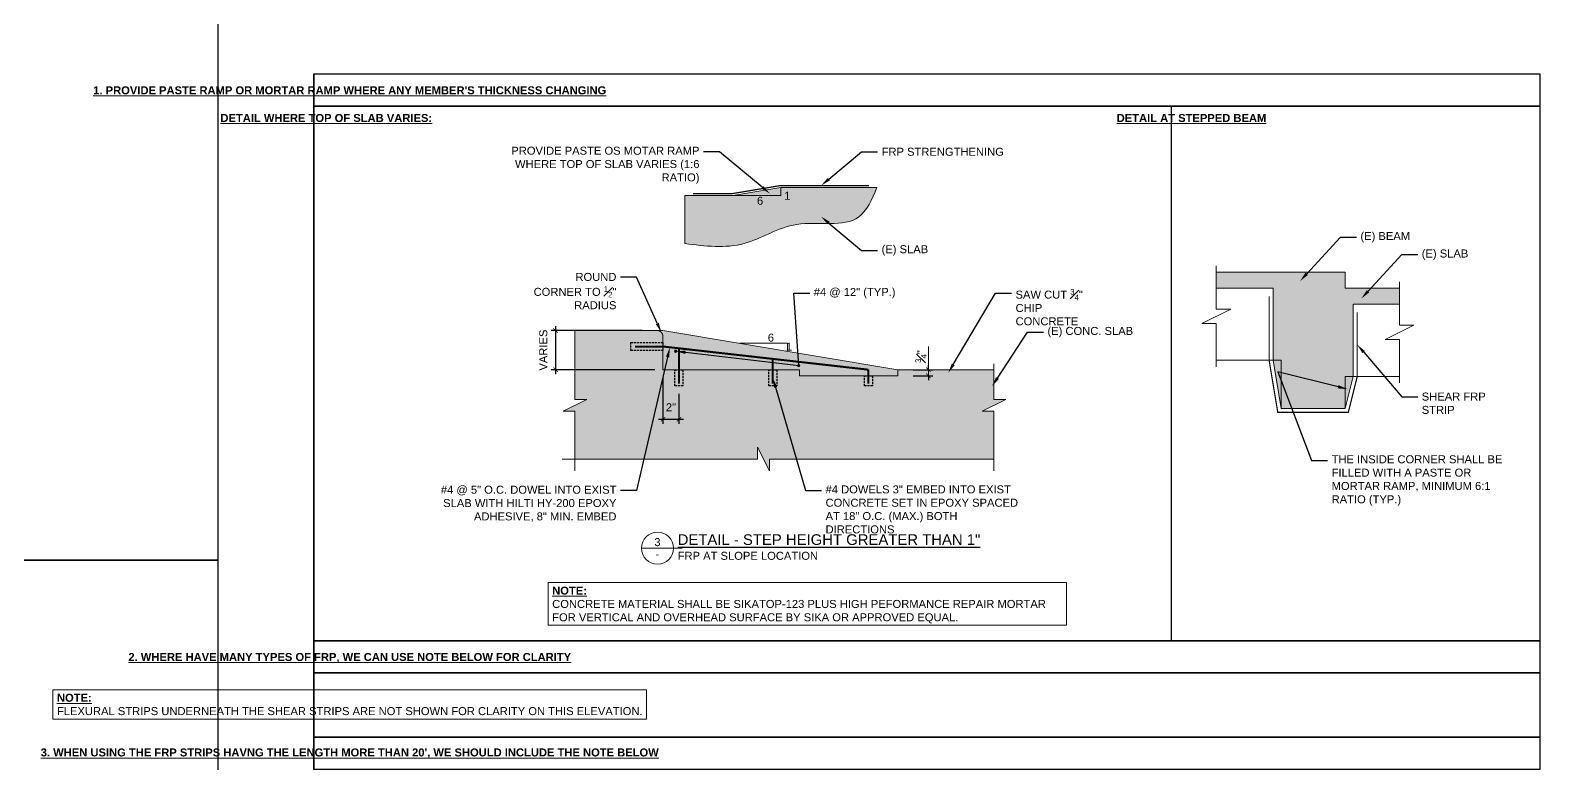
# Model space of a CAD drawing. Header units: inches. Extents: x 1159 to 5415, y 158 to 1829.
# Drawn here: x 2336.3 to 2525, y 1360.8 to 1452.4 of the extents above; entities that cross this region are included whole.
import ezdxf
from ezdxf import colors
from ezdxf.entities.mleader import LeaderData, LeaderLine
from ezdxf.enums import TextEntityAlignment as Align
from ezdxf.math import Vec2, Vec3

# ---------------------------------------------------------------- set-up
doc = ezdxf.new("R2010")
doc.units = ezdxf.units.IN
doc.header["$MEASUREMENT"] = 0
doc.header["$PDMODE"] = 3
doc.linetypes.add('HIDDEN', pattern=[0.375, 0.25, -0.125])
doc.linetypes.add('HIDDEN2', pattern=[0.1875, 0.125, -0.0625])
doc.layers.get('Defpoints').update_dxf_attribs({"color": 190})
doc.layers.add('STN-ANCHOR-HDNL-BEND', color=4, linetype='HIDDEN2')
for name, color, linetype, lineweight in [('STN-ANNO-TEXT', 3, 'Continuous', 20), ('STN-ANNO-TITL-TEXT', 7, 'Continuous', 25), ('STN-DIM-2', 142, 'Continuous', 13), ('STN-EXST-THK', 115, 'Continuous', 9), ('STN-FRP', 5, 'Continuous', 20), ('STN-GRID-ID', 6, 'Continuous', 20), ('STN-HATCH', 253, 'Continuous', 9)]:
    doc.layers.add(name, color=color, linetype=linetype, lineweight=lineweight)
doc.layers.add('STN-CONCRETE HATCH', color=253, linetype='Continuous', lineweight=9, transparency=0.75)
doc.layers.add('STN-VPORT', color=30, linetype='Continuous', plot=False)
doc.styles.add('16', font='swiss.ttf', dxfattribs={"height": 1})
doc.styles.add('DIMENSIONS', font='swiss.ttf')
doc.dimstyles.new('Scale 16', dxfattribs={"dimscale": 16, "dimtxt": 0.0625, "dimasz": 0.035, "dimexe": 0.035, "dimexo": 0.0625, "dimgap": 0.035, "dimtad": 1, "dimdec": 0, "dimzin": 3, "dimdsep": 46, "dimlunit": 4, "dimtxsty": 'DIMENSIONS', "dimblk": 'ARCHTICK', "dimcen": 0.035, "dimdle": 0.035, "dimadec": 0, "dimazin": 0, "dimtfac": 0.5, "dimtdec": 0, "dimtix": 1, "dimtofl": 0, "dimtmove": 2, "dimatfit": 3, "dimfxl": 1, "dimfrac": 1, "dimtolj": 1, "dimtzin": 0, "dimarcsym": 0})

# ---------------------------------------------------------------- blocks, each defined once
blk = doc.blocks.new('*U49')
at = {"layer": 'STN-GRID-ID'}
for p, q in [((-2, 0), (2, 0)), ((2, 0), (3.07, 0))]:
    blk.add_line(p, q, dxfattribs=at)
blk.add_circle((0, 0), 2, dxfattribs=at)
at = {"layer": 'STN-ANNO-TEXT', "style": 'DIMENSIONS'}
for tag, p in [('1', (0, 0.75)), ('S1', (0, -0.75))]:
    blk.add_attdef(tag, text='', height=1, dxfattribs=at).set_placement(p, align=Align.MIDDLE_CENTER)
blk.add_attdef('SCALE', text='', height=1, dxfattribs=at).set_placement((2.53, -0.46), align=Align.TOP_LEFT)
at = {"layer": 'STN-ANNO-TITL-TEXT', "style": 'DIMENSIONS'}
blk.add_attdef('%%UTITLE', text='', height=1.33, dxfattribs=at).set_placement((2.53, 0), align=Align.BOTTOM_LEFT)
blk = doc.blocks.new('_ArchTick')
at = {"color": 0, "linetype": 'ByBlock', "const_width": 0.15}
blk.add_lwpolyline([(-0.5, -0.5), (0.5, 0.5)], dxfattribs=at)
blk = doc.blocks.new('*D137')
at = {"layer": 'Defpoints', "color": 0, "transparency": 16777216}
for p in [(2413.83, 1414.9), (2401.99, 1410), (2415.41, 1410)]:
    blk.add_point(p, dxfattribs=at)
at = {"layer": 'STN-DIM-2', "color": 0, "lineweight": -2, "transparency": 16777216}
for p, q in [((2401.99, 1415.46), (2401.99, 1409.44)), ((2412.83, 1414.9), (2401.43, 1414.9)), ((2414.41, 1410), (2401.43, 1410))]:
    blk.add_line(p, q, dxfattribs=at)
at = {"layer": 'STN-DIM-2', "color": 0, "lineweight": -2, "transparency": 16777216, "xscale": 0.56, "yscale": 0.56, "zscale": 0.56}
for p, rotation in [((2401.99, 1414.9), 90), ((2401.99, 1410), 270)]:
    blk.add_blockref('_ArchTick', p, dxfattribs=dict(at, rotation=rotation))
at = {"layer": 'STN-DIM-2', "color": 0, "transparency": 16777216, "insert": (2400.46, 1412.45), "char_height": 1, "attachment_point": 5, "rotation": 90, "style": 'DIMENSIONS'}
blk.add_mtext('\\A1;VARIES', dxfattribs=at)
blk = doc.blocks.new('*D138')
at = {"layer": 'Defpoints', "color": 0, "transparency": 16777216}
for p in [(2415.41, 1410), (2417.41, 1408), (2417.41, 1403.81)]:
    blk.add_point(p, dxfattribs=at)
at = {"layer": 'STN-DIM-2', "color": 0, "lineweight": -2, "transparency": 16777216}
for p, q in [((2415.41, 1409), (2415.41, 1403.25)), ((2417.41, 1407), (2417.41, 1403.25)), ((2414.85, 1403.81), (2417.97, 1403.81))]:
    blk.add_line(p, q, dxfattribs=at)
at = {"layer": 'STN-DIM-2', "color": 0, "lineweight": -2, "transparency": 16777216, "xscale": 0.56, "yscale": 0.56, "zscale": 0.56, "rotation": 180}
blk.add_blockref('_ArchTick', (2415.41, 1403.81), dxfattribs=at)
at = {"layer": 'STN-DIM-2', "color": 0, "lineweight": -2, "transparency": 16777216, "xscale": 0.56, "yscale": 0.56, "zscale": 0.56}
blk.add_blockref('_ArchTick', (2417.41, 1403.81), dxfattribs=at)
at = {"layer": 'STN-DIM-2', "color": 0, "transparency": 16777216, "insert": (2416.41, 1405.31), "char_height": 1, "attachment_point": 5, "style": 'DIMENSIONS'}
blk.add_mtext('\\A1;2"', dxfattribs=at)
blk = doc.blocks.new('*D136')
at = {"layer": 'Defpoints', "color": 0, "transparency": 16777216}
for p in [(2445.7, 1410), (2445.7, 1409.25), (2448.58, 1409.25)]:
    blk.add_point(p, dxfattribs=at)
at = {"layer": 'STN-DIM-2', "color": 0, "lineweight": -2, "transparency": 16777216}
for p, q in [((2446.7, 1410), (2449.14, 1410)), ((2448.58, 1410), (2448.58, 1410.56)), ((2446.7, 1409.25), (2449.14, 1409.25)), ((2448.58, 1409.25), (2448.58, 1408.69))]:
    blk.add_line(p, q, dxfattribs=at)
at = {"layer": 'STN-DIM-2', "color": 0, "lineweight": -2, "transparency": 16777216, "xscale": 0.56, "yscale": 0.56, "zscale": 0.56}
for p, rotation in [((2448.58, 1410), 270), ((2448.58, 1409.25), 90)]:
    blk.add_blockref('_ArchTick', p, dxfattribs=dict(at, rotation=rotation))
at = {"layer": 'STN-DIM-2', "color": 0, "transparency": 16777216, "insert": (2447.66, 1411.64), "char_height": 1, "attachment_point": 5, "rotation": 90, "style": 'DIMENSIONS'}
blk.add_mtext('\\A1;{\\H0.7x;\\S3#4;}"', dxfattribs=at)

msp = doc.modelspace()

# ---------------------------------------------------------------- hatches: boundary and pattern name
at = {"layer": 'STN-CONCRETE HATCH'}
h = msp.add_hatch(color=256, dxfattribs=at)
h.dxf.hatch_style = 1
edge = h.paths.add_edge_path()
edge.add_spline(control_points=[(2418.149, 1425.758), (2420.691, 1425.446), (2425.643, 1424.84), (2431.933, 1429.366), (2439.782, 1427.221), (2441.526, 1431.3), (2442.149, 1432.758)], knot_values=[4, 4, 4, 4, 11.3960593, 18.4098976, 26.1974547, 30.5251681, 30.5251681, 30.5251681, 30.5251681], weights=[1, 1, 1, 1, 1, 1, 1], degree=3, periodic=0)
edge.add_spline(control_points=[(2442.149, 1432.758), (2438.149, 1432.758), (2434.149, 1432.758), (2430.149, 1432.758)], knot_values=[0, 0, 0, 0, 1, 1, 1, 1], weights=[1, 1, 1, 1], degree=3, periodic=0)
edge.add_spline(control_points=[(2430.149, 1432.758), (2430.149, 1432.424), (2430.149, 1432.091), (2430.149, 1431.758)], knot_values=[1, 1, 1, 1, 2, 2, 2, 2], weights=[1, 1, 1, 1], degree=3, periodic=0)
edge.add_line((2430.149, 1431.758), (2424.149, 1431.758))
edge.add_spline(control_points=[(2424.149, 1431.758), (2422.149, 1431.758), (2420.149, 1431.758), (2418.149, 1431.758)], knot_values=[2.5, 2.5, 2.5, 2.5, 3, 3, 3, 3], weights=[1, 1, 1, 1], degree=3, periodic=0)
edge.add_spline(control_points=[(2418.149, 1431.758), (2418.149, 1429.758), (2418.149, 1427.758), (2418.149, 1425.758)], knot_values=[3, 3, 3, 3, 4, 4, 4, 4], weights=[1, 1, 1, 1], degree=3, periodic=0)
h = msp.add_hatch(color=256, dxfattribs=at)
h.dxf.hatch_style = 1
h.paths.add_polyline_path([(2492.676, 1411.172), (2492.676, 1405.172), (2500.676, 1405.172), (2500.676, 1409.172), (2501.676, 1409.172), (2501.676, 1418.172), (2507.475, 1418.172), (2507.475, 1420.172), (2500.676, 1420.172), (2500.676, 1422.172), (2484.563, 1422.172), (2484.563, 1420.172), (2491.676, 1420.172), (2491.676, 1411.172)])
h = msp.add_hatch(color=256, dxfattribs=at)
h.dxf.hatch_style = 1
h.paths.add_polyline_path([(2456.78, 1404.803), (2455.297, 1404.803), (2458.263, 1406.287), (2456.78, 1406.287), (2456.78, 1410.003), (2444.78, 1410.003), (2444.78, 1409.253), (2441.587, 1409.253), (2441.587, 1408.003), (2440.587, 1408.003), (2440.587, 1409.253), (2432.479, 1409.253), (2432.479, 1410.003), (2429.635, 1410.003), (2429.635, 1408.003), (2428.635, 1408.003), (2428.635, 1410.003), (2417.905, 1410.003), (2417.905, 1408.003), (2416.905, 1408.003), (2416.905, 1410.003), (2415.405, 1410.003), (2415.405, 1412.399), (2411.405, 1412.399), (2411.405, 1413.399), (2415.405, 1413.399), (2415.405, 1414.149, 0.4142136), (2414.655, 1414.899), (2404.405, 1414.899), (2404.405, 1406.287), (2405.888, 1406.287), (2402.922, 1404.803), (2404.405, 1404.803), (2404.405, 1398.837), (2427.24, 1398.837), (2427.24, 1400.32), (2428.723, 1397.353), (2428.723, 1398.837), (2456.78, 1398.837)])
h.paths.add_polyline_path([(2441.587, 1409.253), (2440.587, 1409.253), (2440.587, 1408.003), (2441.587, 1408.003)], flags=17)
h.paths.add_polyline_path([(2429.635, 1410.003), (2428.635, 1410.003), (2428.635, 1408.003), (2429.635, 1408.003)], flags=17)
h.paths.add_polyline_path([(2417.905, 1410.003), (2416.905, 1410.003), (2416.905, 1408.003), (2417.905, 1408.003)], flags=17)
h.paths.add_polyline_path([(2415.405, 1413.399), (2411.405, 1413.399), (2411.405, 1412.399), (2415.405, 1412.399)], flags=17)
at = {"layer": 'STN-EXST-THK'}
h = msp.add_hatch(color=256, dxfattribs=at)
h.dxf.hatch_style = 1
edge = h.paths.add_edge_path()
edge.add_arc((2416.99, 1412.32), 0.15, 0, 360)
h = msp.add_hatch(color=256, dxfattribs=at)
h.dxf.hatch_style = 1
edge = h.paths.add_edge_path()
edge.add_arc((2432.374, 1410.514), 0.15, 0, 360)
at = {"layer": 'STN-FRP', "true_color": 0x888888}
h = msp.add_hatch(color=252, dxfattribs=at)
h.dxf.hatch_style = 1
h.paths.add_polyline_path([(2432.479, 1410.003), (2432.479, 1409.253), (2440.587, 1409.253), (2440.587, 1410.003), (2441.587, 1410.003), (2441.587, 1409.253), (2444.78, 1409.253), (2444.78, 1410.003), (2415.405, 1414.899), (2414.655, 1414.899, -0.4142136), (2415.405, 1414.149), (2415.405, 1410.003)])
h.paths.add_polyline_path([(2441.587, 1409.253), (2441.587, 1410.003), (2440.587, 1410.003), (2440.587, 1409.253)], flags=17)
at = {"layer": 'STN-HATCH'}
h = msp.add_hatch(color=256, dxfattribs=at)
h.dxf.hatch_style = 1
edge = h.paths.add_edge_path()
edge.add_line((2424.149, 1431.758), (2430.149, 1431.758))
edge.add_spline(control_points=[(2430.149, 1431.758), (2430.149, 1432.091), (2430.149, 1432.424), (2430.149, 1432.758)], knot_values=[1, 1, 1, 1, 2, 2, 2, 2], weights=[1, 1, 1, 1], degree=3, periodic=0)
edge.add_line((2430.149, 1432.758), (2424.149, 1431.758))
h = msp.add_hatch(color=256, dxfattribs=at)
h.dxf.hatch_style = 1
h.paths.add_polyline_path([(2492.676, 1405.172), (2492.676, 1411.172), (2491.676, 1411.172)])
h.paths.add_polyline_path([(2501.676, 1409.172), (2500.676, 1409.172), (2500.676, 1405.172)])

# ---------------------------------------------------------------- linework, layer by layer
msp.add_line((2371.763, 1446.964), (2371.763, 1257.854))
for points in [[(2371.763, 1446.964), (2524.999, 1446.964), (2524.999, 1442.937), (2371.763, 1442.937)], [(2371.763, 1442.937), (2524.999, 1442.937), (2524.999, 1376.132), (2371.763, 1376.132)], [(2371.763, 1376.132), (2524.999, 1376.132), (2524.999, 1372.105), (2371.763, 1372.105)], [(2371.763, 1372.105), (2524.999, 1372.105), (2524.999, 1364.092), (2371.763, 1364.092)], [(2371.763, 1364.092), (2524.999, 1364.092), (2524.999, 1360.064), (2371.763, 1360.064)]]:
    msp.add_lwpolyline(points, close=True)
msp.add_lwpolyline([(2478.922, 1442.937), (2478.922, 1376.132)])
at = {"layer": 'STN-ANCHOR-HDNL-BEND', "linetype": 'HIDDEN'}
for points in [[(2415.405, 1413.399), (2415.405, 1412.399), (2411.405, 1412.399), (2411.405, 1413.399)], [(2416.905, 1410.003), (2417.905, 1410.003), (2417.905, 1408.003), (2416.905, 1408.003)], [(2428.635, 1410.003), (2429.635, 1410.003), (2429.635, 1408.003), (2428.635, 1408.003)], [(2440.587, 1409.253), (2441.587, 1409.253), (2441.587, 1408.003), (2440.587, 1408.003)]]:
    msp.add_lwpolyline(points, close=True, dxfattribs=at)
at = {"layer": 'STN-DIM-2'}
msp.add_lwpolyline([(2448.582, 1409.253), (2448.582, 1412.896)], dxfattribs=at)
at = {"layer": 'STN-EXST-THK'}
msp.add_line((2444.78, 1410.003), (2415.405, 1414.899), dxfattribs=at)
for points in [[(2430.149, 1431.758), (2424.149, 1431.758), (2430.149, 1432.758)], [(2484.563, 1422.963), (2484.563, 1417.563), (2486.363, 1417.563), (2482.763, 1415.763), (2484.563, 1415.763), (2484.563, 1410.363)], [(2491.676, 1420.172), (2491.676, 1411.172), (2492.676, 1411.172), (2492.676, 1405.172), (2500.676, 1405.172), (2500.676, 1409.172), (2501.676, 1409.172), (2501.676, 1418.172), (2507.475, 1418.172), (2507.475, 1420.172), (2500.676, 1420.172), (2500.676, 1422.172), (2484.563, 1422.172), (2484.563, 1420.172), (2491.676, 1420.172)], [(2507.475, 1420.963), (2507.475, 1415.563), (2509.275, 1415.563), (2505.675, 1413.763), (2507.475, 1413.763), (2507.475, 1408.363)], [(2415.405, 1414.899), (2414.655, 1414.899)], [(2430.958, 1412.307), (2430.958, 1413.307), (2424.958, 1413.307)], [(2404.405, 1410.737), (2404.405, 1406.287), (2405.888, 1406.287), (2402.922, 1404.803), (2404.405, 1404.803), (2404.405, 1397.353)], [(2444.78, 1409.253), (2432.479, 1409.253), (2432.479, 1410.003), (2415.405, 1410.003)], [(2444.78, 1410.003), (2444.78, 1409.253)], [(2444.78, 1410.003), (2456.78, 1410.003)], [(2456.78, 1410.737), (2456.78, 1406.287), (2458.263, 1406.287), (2455.297, 1404.803), (2456.78, 1404.803), (2456.78, 1397.353)], [(2491.676, 1411.172), (2484.563, 1411.172)], [(2491.676, 1411.172), (2492.676, 1405.172)], [(2501.676, 1409.172), (2500.676, 1405.172)], [(2501.676, 1409.172), (2507.475, 1409.172)], [(2456.78, 1398.837), (2428.723, 1398.837), (2428.723, 1397.353), (2427.24, 1400.32), (2427.24, 1398.837), (2402.795, 1398.837)]]:
    msp.add_lwpolyline(points, dxfattribs=at)
msp.add_lwpolyline([(2415.405, 1410.003), (2415.405, 1414.149, 0.4142136), (2414.655, 1414.899), (2404.405, 1414.899), (2404.405, 1406.287)], format="xyb", dxfattribs=at)
at = {"layer": 'STN-EXST-THK', "const_width": 0.25}
for points in [[(2415.405, 1412.899), (2411.905, 1412.899)], [(2415.405, 1412.899), (2441.087, 1410.003)], [(2417.405, 1412.673), (2417.405, 1408.266)], [(2429.135, 1411.351), (2429.135, 1408.266)], [(2441.087, 1410.003), (2441.087, 1408.266)]]:
    msp.add_lwpolyline(points, dxfattribs=at)
at = {"layer": 'STN-EXST-THK'}
for centre in [(2416.99, 1412.32), (2432.374, 1410.514)]:
    msp.add_circle(centre, 0.15, dxfattribs=at)
msp.add_open_spline([(2442.149, 1432.758), (2438.149, 1432.758), (2434.149, 1432.758), (2430.149, 1432.758), (2430.149, 1432.424), (2430.149, 1432.091), (2430.149, 1431.758), (2426.149, 1431.758), (2422.149, 1431.758), (2418.149, 1431.758), (2418.149, 1429.758), (2418.149, 1427.758), (2418.149, 1425.758), (2420.691, 1425.446), (2425.643, 1424.84), (2431.933, 1429.366), (2439.782, 1427.221), (2441.526, 1431.3), (2442.149, 1432.758)], degree=3, knots=[0, 0, 0, 0, 1, 1, 1, 2, 2, 2, 3, 3, 3, 4, 4, 4, 11.3960593, 18.4098976, 26.1974547, 30.5251681, 30.5251681, 30.5251681, 30.5251681], dxfattribs=at)
at = {"layer": 'STN-FRP', "const_width": 0.15}
for points in [[(2419.149, 1432.008), (2424.129, 1432.008), (2430.129, 1433.008), (2441.149, 1433.008)], [(2491.176, 1419.172), (2491.176, 1411.13), (2492.252, 1404.672), (2501.066, 1404.672), (2502.176, 1409.11), (2502.176, 1417.172)]]:
    msp.add_lwpolyline(points, dxfattribs=at)
at = {"layer": 'STN-VPORT'}
for points in [[(1976.26, 1647.896), (2359.763, 1647.896), (2359.763, 1386.218), (1976.26, 1386.218)], [(1976.26, 1386.218), (2359.763, 1386.218), (2359.763, 1124.54), (1976.26, 1124.54)]]:
    msp.add_lwpolyline(points, close=True, dxfattribs=at)

# ---------------------------------------------------------------- block references
msp.add_blockref('*U49', (2414.722, 1387.708)).add_auto_attribs({'1': '3', 'S1': '-', 'SCALE': 'FRP AT SLOPE LOCATION', '%%UTITLE': '%%UDETAIL - STEP HEIGHT GREATER THAN 1"'})

# ---------------------------------------------------------------- texts
at = {"layer": 'STN-ANNO-TEXT', "style": '16'}
for s, p in [('1', (2430.575, 1431.234)), ('6', (2427.16, 1430.611))]:
    msp.add_text(s, height=1, dxfattribs=at).set_placement(p)
at = {"layer": 'STN-ANNO-TEXT', "color": 1, "char_height": 1, "attachment_point": 5, "style": '16'}
for s, insert in [("\\pxql;{\\fArial|b1|i0|c0|p34;\\L1. PROVIDE PASTE RAMP OR MORTAR RAMP WHERE ANY MEMBER'S THICKNESS CHANGING}", (2376.267, 1444.902)), ('\\pxql;{\\fArial|b1|i0|c0|p34;\\L2. WHERE HAVE MANY TYPES OF FRP, WE CAN USE NOTE BELOW FOR CLARITY}', (2376.267, 1373.996)), ("\\pxql;{\\fArial|b1|i0|c0|p34;\\L3. WHEN USING THE FRP STRIPS HAVNG THE LENGTH MORE THAN 20', WE SHOULD INCLUDE THE NOTE BELOW}", (2376.267, 1362.066))]:
    msp.add_mtext(s, dxfattribs=dict(at, insert=insert))
at = {"layer": 'STN-ANNO-TEXT', "color": 2, "char_height": 1, "attachment_point": 5, "style": '16'}
for s, insert in [('\\pxql;{\\fArial|b1|i0|c0|p34;\\LDETAIL WHERE TOP OF SLAB VARIES:}', (2373.332, 1441.446)), ('\\pxql;{\\fArial|b1|i0|c0|p34;\\LDETAIL AT STEPPED BEAM}', (2481.467, 1441.446))]:
    msp.add_mtext(s, dxfattribs=dict(at, insert=insert))
at = {"layer": 'STN-ANNO-TEXT', "char_height": 1, "width": 0.49269, "attachment_point": 3, "style": '16'}
for s, insert in [('\\A1;6', (2429.291, 1414.508)), ('\\A1;1', (2431.546, 1413.377))]:
    msp.add_mtext(s, dxfattribs=dict(at, insert=insert))
at = {"layer": 'STN-ANNO-TEXT', "insert": (2433.46, 1380.595), "char_height": 1, "width": 63.78868, "attachment_point": 5, "style": '16', "bg_fill": 16, "box_fill_scale": 1.5, "bg_fill_color": 256, "bg_fill_transparency": 0}
msp.add_mtext('\\pxql;{\\fSwis721 BT|b1|i0|c0|p34;\\LNOTE:\\P}CONCRETE MATERIAL SHALL BE SIKATOP-123 PLUS HIGH P{\\fArial|b0|i0|c0|p34;EFORMANCE REPAIR MORTAR FOR VERTICAL AND OVERHEAD SURFACE BY SIKA OR APPROVED EQUAL.}', dxfattribs=at)
at = {"layer": 'STN-ANNO-TEXT', "insert": (2376.267, 1368.17), "char_height": 1, "attachment_point": 5, "style": '16', "bg_fill": 16, "box_fill_scale": 1.5, "bg_fill_color": 256, "bg_fill_transparency": 0}
msp.add_mtext('\\pxql;{\\fSwis721 BT|b1|i0|c0|p34;\\LNOTE:\\P}FLEXURAL STRIPS UNDERNEATH THE SHEAR STRIPS ARE NOT SHOWN FOR CLARITY ON THIS ELEVATION.', dxfattribs=at)

# ---------------------------------------------------------------- dimensions: what is measured, and where the dimension line sits
at = {"layer": 'STN-DIM-2'}
for base, p1, p2, text, picture, middle in [((2401.987, 1410.003), (2413.834, 1414.899), (2415.405, 1410.003), 'VARIES', '*D137', (2400.461, 1412.451)), ((2448.582, 1409.253), (2445.704, 1410.003), (2445.704, 1409.253), '{\\H0.7x;\\S3#4;}"', '*D136', (2447.658, 1411.642))]:
    dim = msp.add_linear_dim(base=base, p1=p1, p2=p2, angle=90, text=text, dimstyle='Scale 16', dxfattribs=at)
    dim.commit()
    dim.dimension.update_dxf_attribs({"geometry": picture, "text_midpoint": middle, "dimtype": 160})
dim = msp.add_linear_dim(base=(2417.405, 1403.811), p1=(2415.405, 1410.003), p2=(2417.405, 1408.003), dimstyle='Scale 16', dxfattribs=at)
dim.commit()
dim.dimension.update_dxf_attribs({"geometry": '*D138', "text_midpoint": (2416.405, 1405.311), "dimtype": 160})

# ---------------------------------------------------------------- leaders
at = {"layer": 'STN-ANNO-TEXT'}
ml = msp.add_multileader_mtext('Standard', dxfattribs=at)
ml.set_content('PROVIDE PASTE OS MOTAR RAMP WHERE TOP OF SLAB VARIES (1:6 RATIO)', color=256, style='16')
ml.set_leader_properties()
ml.build(insert=Vec2(0, 0))
ml.multileader.update_dxf_attribs({"dogleg_length": 2, "arrow_head_size": 1.25})
ctx = ml.context
ctx.base_point, ctx.char_height, ctx.arrow_head_size, ctx.landing_gap_size, ctx.plane_origin = Vec3(2392.58, 1437.219), 1, 1.25, 0.5, Vec3(2427.531, 1433.008)
ctx.text_align_type = 2
notes = []
notes.append((ctx, [(0, (1, 1, 0), (2422.473, 1437.219), (-1, 0), 2, [(0, [(2428.793, 1431.996)], 0, [])])]))
ctx.mtext.insert, ctx.mtext.width, ctx.mtext.alignment, ctx.mtext.flow_direction = Vec3(2419.973, 1437.863), 26.9102, 3, 5
ml = msp.add_multileader_mtext('Standard', dxfattribs=at)
ml.set_content('FRP STRENGTHENING', color=256, style='16')
ml.set_leader_properties()
ml.build(insert=Vec2(0, 0))
ml.multileader.update_dxf_attribs({"dogleg_length": 2, "arrow_head_size": 1.25})
ctx = ml.context
ctx.base_point, ctx.char_height, ctx.arrow_head_size, ctx.landing_gap_size, ctx.plane_origin = Vec3(2442.235, 1437.219), 1, 1.25, 0.5, Vec3(2435.178, 1433.008)
notes.append((ctx, [(0, (1, 1, 0), (2440.235, 1437.219), (1, 0), 2, [(0, [(2435.178, 1433.008)], 0, [])])]))
ctx.mtext.insert, ctx.mtext.width, ctx.mtext.flow_direction = Vec3(2442.735, 1437.733), 14.59316, 5
ml = msp.add_multileader_mtext('Standard', dxfattribs=at)
ml.set_content('(E) SLAB', color=256, style='16')
ml.set_leader_properties()
ml.build(insert=Vec2(0, 0))
ml.multileader.update_dxf_attribs({"dogleg_length": 2, "arrow_head_size": 1.25})
ctx = ml.context
ctx.base_point, ctx.char_height, ctx.arrow_head_size, ctx.landing_gap_size, ctx.plane_origin = Vec3(2442.235, 1424.913), 1, 1.25, 0.5, Vec3(2435.178, 1429.124)
notes.append((ctx, [(0, (1, 1, 0), (2440.235, 1424.913), (1, 0), 2, [(0, [(2435.178, 1429.124)], 0, [])])]))
ctx.mtext.insert, ctx.mtext.width, ctx.mtext.flow_direction = Vec3(2442.735, 1425.557), 5.61081, 5
ml = msp.add_multileader_mtext('Standard', dxfattribs=at)
ml.set_content('(E) BEAM', color=256, style='16')
ml.set_leader_properties()
ml.build(insert=Vec2(0, 0))
ml.multileader.update_dxf_attribs({"dogleg_length": 2, "arrow_head_size": 1.25})
ctx = ml.context
ctx.base_point, ctx.char_height, ctx.arrow_head_size, ctx.landing_gap_size, ctx.plane_origin = Vec3(2502.08, 1426.559), 1, 1.25, 0.5, Vec3(2495.023, 1421.059)
notes.append((ctx, [(0, (1, 1, 0), (2500.08, 1426.559), (1, 0), 2, [(0, [(2495.023, 1421.059)], 0, [])])]))
ctx.mtext.insert, ctx.mtext.width, ctx.mtext.flow_direction = Vec3(2502.58, 1427.203), 5.95569, 5
ml = msp.add_multileader_mtext('Standard', dxfattribs=at)
ml.set_content('(E) SLAB', color=256, style='16')
ml.set_leader_properties()
ml.build(insert=Vec2(0, 0))
ml.multileader.update_dxf_attribs({"dogleg_length": 2, "arrow_head_size": 1.25})
ctx = ml.context
ctx.base_point, ctx.char_height, ctx.arrow_head_size, ctx.landing_gap_size, ctx.plane_origin = Vec3(2509.742, 1424.376), 1, 1.25, 0.5, Vec3(2502.684, 1418.876)
notes.append((ctx, [(0, (1, 1, 0), (2507.742, 1424.376), (1, 0), 2, [(0, [(2502.684, 1418.876)], 0, [])])]))
ctx.mtext.insert, ctx.mtext.width, ctx.mtext.flow_direction = Vec3(2510.242, 1425.02), 5.61081, 5
ml = msp.add_multileader_mtext('Standard', dxfattribs=at)
ml.set_content('\\A1;ROUND CORNER TO {\\H0.7x;\\S1#2;}" RADIUS', color=256, style='16')
ml.set_leader_properties()
ml.build(insert=Vec2(0, 0))
ml.multileader.update_dxf_attribs({"dogleg_length": 2, "arrow_head_size": 1.25})
ctx = ml.context
ctx.base_point, ctx.char_height, ctx.arrow_head_size, ctx.landing_gap_size, ctx.plane_origin = Vec3(2398.096, 1421.58), 1, 1.25, 0.5, Vec3(2432.899, 1424.253)
ctx.text_align_type = 2
notes.append((ctx, [(0, (1, 1, 0), (2412.095, 1421.58), (-1, 0), 2, [(0, [(2415.208, 1414.656)], 0, [])])]))
ctx.mtext.insert, ctx.mtext.width, ctx.mtext.alignment, ctx.mtext.flow_direction = Vec3(2409.595, 1422.094), 11.49977, 3, 5
ml = msp.add_multileader_mtext('Standard', dxfattribs=at)
ml.set_content('\\A1;#4 @ 12" (TYP.)', color=256, style='16')
ml.set_leader_properties()
ml.build(insert=Vec2(0, 0))
ml.multileader.update_dxf_attribs({"dogleg_length": 2, "arrow_head_size": 1.25})
ctx = ml.context
ctx.base_point, ctx.char_height, ctx.arrow_head_size, ctx.landing_gap_size, ctx.plane_origin = Vec3(2433.757, 1419.572), 1, 1.25, 0.5, Vec3(2410.953, 1422.245)
notes.append((ctx, [(0, (1, 1, 0), (2431.757, 1419.572), (1, 0), 2, [(1, [(2416.99, 1412.32), (2432.374, 1410.514)], 0, [])])]))
ctx.mtext.insert, ctx.mtext.width, ctx.mtext.flow_direction = Vec3(2434.257, 1420.216), 10.00525, 5
ml = msp.add_multileader_mtext('Standard', dxfattribs=at)
ml.set_content('\\A1;S{\\fArial|b0|i0|c0|p34;AW CUT \\H0.7x;\\S3#4;\\H1.42857x;" CHIP CONCRETE}', color=256, style='16')
ml.set_leader_properties()
ml.build(insert=Vec2(0, 0))
ml.multileader.update_dxf_attribs({"dogleg_length": 2, "arrow_head_size": 1.25})
ctx = ml.context
ctx.base_point, ctx.char_height, ctx.arrow_head_size, ctx.landing_gap_size, ctx.plane_origin = Vec3(2458.978, 1419.572), 1, 1.25, 0.5, Vec3(2436.173, 1422.245)
notes.append((ctx, [(0, (1, 1, 0), (2456.978, 1419.572), (1, 0), 2, [(0, [(2451.06, 1409.593)], 0, [])])]))
ctx.mtext.insert, ctx.mtext.width, ctx.mtext.flow_direction = Vec3(2459.478, 1420.081), 11.49977, 5
ml = msp.add_multileader_mtext('Standard', dxfattribs=at)
ml.set_content('(E) CONC. SLAB', color=256, style='16')
ml.set_leader_properties()
ml.build(insert=Vec2(0, 0))
ml.multileader.update_dxf_attribs({"dogleg_length": 2, "arrow_head_size": 1.25})
ctx = ml.context
ctx.base_point, ctx.char_height, ctx.arrow_head_size, ctx.landing_gap_size, ctx.plane_origin = Vec3(2462.964, 1414.701), 1, 1.25, 0.5, Vec3(2442.641, 1422.245)
notes.append((ctx, [(0, (1, 1, 0), (2460.964, 1414.701), (1, 0), 2, [(0, [(2456.532, 1407.914)], 0, [])])]))
ctx.mtext.insert, ctx.mtext.width, ctx.mtext.flow_direction = Vec3(2463.464, 1415.345), 10.43227, 5
ml = msp.add_multileader_mtext('Standard', dxfattribs=at)
ml.set_content('\\A1;#4 @ 5" O.C. DOWEL INTO EXIST SLAB WITH HILTI HY-200 EPOXY ADHESIVE, 8" MIN. EMBED', color=256, style='16')
ml.set_leader_properties()
ml.build(insert=Vec2(0, 0))
ml.multileader.update_dxf_attribs({"dogleg_length": 2, "arrow_head_size": 1.25})
ctx = ml.context
ctx.base_point, ctx.char_height, ctx.arrow_head_size, ctx.landing_gap_size, ctx.plane_origin = Vec3(2387.699, 1394.903), 1, 1.25, 0.5, Vec3(2432.899, 1397.575)
ctx.text_align_type = 2
notes.append((ctx, [(0, (1, 1, 0), (2412.095, 1394.903), (-1, 0), 2, [(0, [(2416.275, 1412.801)], 0, [])])]))
ctx.mtext.insert, ctx.mtext.width, ctx.mtext.alignment, ctx.mtext.flow_direction = Vec3(2409.595, 1395.506), 22.65872, 3, 5
ml = msp.add_multileader_mtext('Standard', dxfattribs=at)
ml.set_content('SHEAR FRP STRIP', color=256, style='16')
ml.set_leader_properties()
ml.build(insert=Vec2(0, 0))
ml.multileader.update_dxf_attribs({"dogleg_length": 2, "arrow_head_size": 1.25})
ctx = ml.context
ctx.base_point, ctx.char_height, ctx.arrow_head_size, ctx.landing_gap_size, ctx.plane_origin = Vec3(2509.742, 1406.631), 1, 1.25, 0.5, Vec3(2502.684, 1412.132)
notes.append((ctx, [(0, (1, 1, 0), (2507.742, 1406.631), (1, 0), 2, [(0, [(2502.176, 1413.141)], 0, [])])]))
ctx.mtext.insert, ctx.mtext.width, ctx.mtext.flow_direction = Vec3(2510.242, 1407.145), 11.77646, 5
ml = msp.add_multileader_mtext('Standard', dxfattribs=at)
ml.set_content('THE INSIDE CORNER SHALL BE FILLED WITH A PASTE OR MORTAR RAMP, MINIMUM 6:1 RATIO (TYP.)', color=256, style='16')
ml.set_leader_properties()
ml.build(insert=Vec2(0, 0))
ml.multileader.update_dxf_attribs({"dogleg_length": 2, "arrow_head_size": 1.25})
ctx = ml.context
ctx.base_point, ctx.char_height, ctx.arrow_head_size, ctx.landing_gap_size, ctx.plane_origin = Vec3(2498.479, 1398.664), 1, 1.25, 0.5, Vec3(2501.005, 1396.879)
notes.append((ctx, [(0, (1, 1, 0), (2496.479, 1398.664), (1, 0), 2, [(1, [(2501.005, 1407.565), (2492.271, 1409.732)], 0, [])])]))
ctx.mtext.insert, ctx.mtext.width, ctx.mtext.flow_direction = Vec3(2498.979, 1399.308), 22.788, 5
ml = msp.add_multileader_mtext('Standard', dxfattribs=at)
ml.set_content('#4 DOWELS 3" EMBED INTO EXIST CONCRETE SET IN EPOXY SPACED AT 18" O.C. (MAX.) BOTH DIRECTIONS', color=256, style='16')
ml.set_leader_properties()
ml.build(insert=Vec2(0, 0))
ml.multileader.update_dxf_attribs({"dogleg_length": 2, "arrow_head_size": 1.25})
ctx = ml.context
ctx.base_point, ctx.char_height, ctx.arrow_head_size, ctx.landing_gap_size, ctx.plane_origin = Vec3(2435.232, 1394.903), 1, 1.25, 0.5, Vec3(2438.888, 1409.8)
notes.append((ctx, [(0, (1, 1, 0), (2433.232, 1394.903), (1, 0), 2, [(0, [(2429.135, 1409.003)], 0, [])])]))
ctx.mtext.insert, ctx.mtext.width, ctx.mtext.flow_direction = Vec3(2435.732, 1395.547), 24.56329, 5
for ctx, leaders in notes:
    for number, flags, end, landing, length, lines in leaders:
        leader = LeaderData()
        leader.index, (leader.has_last_leader_line, leader.has_dogleg_vector, leader.attachment_direction) = number, flags
        leader.last_leader_point, leader.dogleg_vector, leader.dogleg_length = Vec3(end), Vec3(landing), length
        for number, points, colour, breaks in lines:
            line = LeaderLine()
            line.index, line.vertices, line.color, line.breaks = number, Vec3.list(points), colors.encode_raw_color(colour), breaks
            leader.lines.append(line)
        ctx.leaders.append(leader)

doc.saveas('drawing.dxf')
